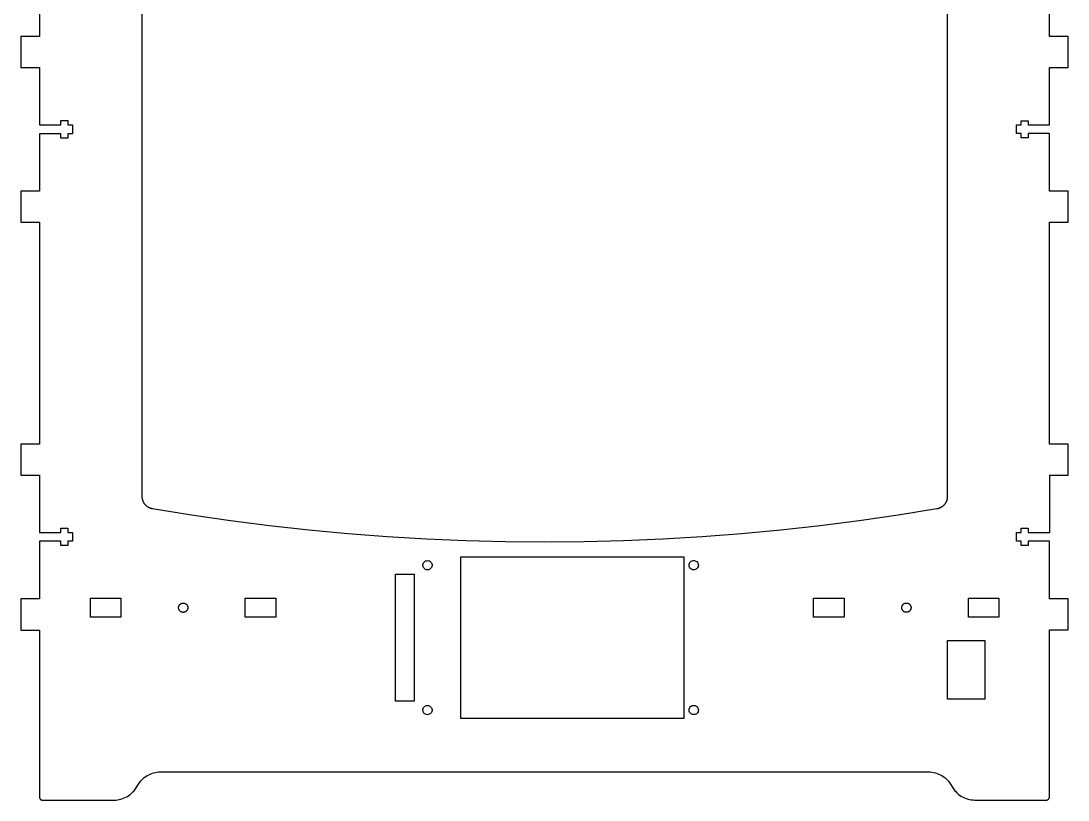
# Model space of a CAD drawing. Header units: metres. Extents: x -1 to 830, y 0 to 1551.
# Drawn here: x 20.3 to 358.5, y 0 to 251.7 of the extents above; entities that cross this region are included whole.
import ezdxf

# ---------------------------------------------------------------- set-up
doc = ezdxf.new("R2010")
doc.units = ezdxf.units.M

msp = doc.modelspace()

# ---------------------------------------------------------------- linework, layer by layer
for p, q in [((59.5, 98.0176), (59.5, 461.3)), ((319.5, 461.3), (319.5, 98.0176)), ((26.3076, 320.871), (26.3076, 246.707)), ((352.508, 246.707), (352.508, 320.871)), ((26.3076, 246.707), (20.3076, 246.707)), ((20.3076, 246.707), (20.3076, 236.734)), ((358.508, 246.707), (352.508, 246.707)), ((358.508, 236.734), (358.508, 246.707)), ((20.3076, 236.734), (26.3076, 236.734)), ((26.3076, 236.734), (26.3076, 218.136)), ((352.508, 218.136), (352.508, 236.734)), ((352.508, 236.734), (358.508, 236.734)), ((26.3076, 218.136), (33.2178, 218.135)), ((33.2178, 218.135), (33.2178, 219.535)), ((33.2178, 219.535), (35.417, 219.535)), ((35.417, 219.535), (35.418, 218.134)), ((35.418, 218.134), (36.918, 218.135)), ((36.918, 218.135), (36.9199, 215.309)), ((341.896, 218.135), (343.396, 218.136)), ((341.897, 215.336), (341.896, 218.135)), ((343.396, 218.136), (343.396, 219.509)), ((343.396, 219.509), (345.596, 219.509)), ((345.596, 219.509), (345.596, 218.136)), ((345.596, 218.136), (352.508, 218.136)), ((33.2197, 215.308), (26.3076, 215.308)), ((26.3076, 215.308), (26.3076, 196.705)), ((33.2197, 213.908), (33.2197, 215.308)), ((35.4209, 213.908), (33.2197, 213.908)), ((36.9199, 215.309), (35.4199, 215.308)), ((35.4199, 215.308), (35.4209, 213.908)), ((343.397, 215.337), (341.897, 215.336)), ((343.398, 213.936), (343.397, 215.337)), ((345.599, 213.936), (343.398, 213.936)), ((352.508, 215.335), (345.599, 215.336)), ((345.599, 215.336), (345.599, 213.936)), ((352.508, 196.705), (352.508, 215.335)), ((26.3076, 196.705), (20.3076, 196.705)), ((20.3076, 196.705), (20.3076, 186.732)), ((358.508, 196.705), (352.508, 196.705)), ((358.508, 186.732), (358.508, 196.705)), ((20.3076, 186.732), (26.3076, 186.732)), ((26.3076, 186.732), (26.3076, 115.002)), ((352.508, 115.002), (352.508, 186.732)), ((352.508, 186.732), (358.508, 186.732)), ((26.3076, 115.002), (20.3076, 115.002)), ((20.3076, 115.002), (20.3076, 105.002)), ((358.508, 115.002), (352.508, 115.002)), ((358.508, 105.002), (358.508, 115.002)), ((20.3076, 105.002), (26.3076, 105.002)), ((26.3076, 105.002), (26.3076, 86.4209)), ((352.596, 86.4199), (352.596, 105.002)), ((352.596, 105.002), (358.508, 105.002)), ((59.502, 97.8789), (59.5, 98.0176)), ((59.5059, 97.8105), (59.502, 97.8789)), ((59.5098, 97.7412), (59.5059, 97.8105)), ((59.5146, 97.6719), (59.5098, 97.7412)), ((59.5215, 97.6035), (59.5146, 97.6719)), ((59.5293, 97.5342), (59.5215, 97.6035)), ((59.5381, 97.4658), (59.5293, 97.5342)), ((59.5596, 97.3291), (59.5381, 97.4658)), ((59.5723, 97.2607), (59.5596, 97.3291)), ((59.5859, 97.1943), (59.5723, 97.2607)), ((59.6006, 97.126), (59.5859, 97.1943)), ((59.6338, 96.9912), (59.6006, 97.126)), ((59.6523, 96.9248), (59.6338, 96.9912)), ((59.6719, 96.8584), (59.6523, 96.9248)), ((59.6924, 96.792), (59.6719, 96.8584)), ((59.7139, 96.7266), (59.6924, 96.792)), ((59.7373, 96.6611), (59.7139, 96.7266)), ((59.7607, 96.5967), (59.7373, 96.6611)), ((59.7861, 96.5322), (59.7607, 96.5967)), ((59.8125, 96.4678), (59.7861, 96.5322)), ((59.8398, 96.4043), (59.8125, 96.4678)), ((59.8682, 96.3408), (59.8398, 96.4043)), ((59.8975, 96.2783), (59.8682, 96.3408)), ((59.96, 96.1553), (59.8975, 96.2783)), ((59.9932, 96.0938), (59.96, 96.1553)), ((60.0264, 96.0342), (59.9932, 96.0938)), ((60.0615, 95.9736), (60.0264, 96.0342)), ((60.1338, 95.8564), (60.0615, 95.9736)), ((60.1719, 95.7988), (60.1338, 95.8564)), ((60.2109, 95.7412), (60.1719, 95.7988)), ((60.251, 95.6846), (60.2109, 95.7412)), ((60.333, 95.5732), (60.251, 95.6846)), ((60.376, 95.5195), (60.333, 95.5732)), ((60.4199, 95.4658), (60.376, 95.5195)), ((60.5098, 95.3604), (60.4199, 95.4658)), ((60.6035, 95.2588), (60.5098, 95.3604)), ((60.6514, 95.209), (60.6035, 95.2588)), ((60.7012, 95.1602), (60.6514, 95.209)), ((60.751, 95.1123), (60.7012, 95.1602)), ((60.8525, 95.0186), (60.751, 95.1123)), ((60.958, 94.9287), (60.8525, 95.0186)), ((61.0117, 94.8857), (60.958, 94.9287)), ((61.0664, 94.8428), (61.0117, 94.8857)), ((61.1777, 94.7607), (61.0664, 94.8428)), ((61.2344, 94.7207), (61.1777, 94.7607)), ((61.3496, 94.6445), (61.2344, 94.7207)), ((317.766, 94.7207), (317.65, 94.6445)), ((317.822, 94.7607), (317.766, 94.7207)), ((317.934, 94.8428), (317.822, 94.7607)), ((317.988, 94.8857), (317.934, 94.8428)), ((318.042, 94.9287), (317.988, 94.8857)), ((318.147, 95.0186), (318.042, 94.9287)), ((318.249, 95.1123), (318.147, 95.0186)), ((318.299, 95.1602), (318.249, 95.1123)), ((318.349, 95.209), (318.299, 95.1602)), ((318.396, 95.2588), (318.349, 95.209)), ((318.49, 95.3604), (318.396, 95.2588)), ((318.58, 95.4658), (318.49, 95.3604)), ((318.624, 95.5195), (318.58, 95.4658)), ((318.667, 95.5732), (318.624, 95.5195)), ((318.749, 95.6846), (318.667, 95.5732)), ((318.789, 95.7412), (318.749, 95.6846)), ((318.828, 95.7988), (318.789, 95.7412)), ((318.866, 95.8564), (318.828, 95.7988)), ((318.938, 95.9736), (318.866, 95.8564)), ((318.974, 96.0342), (318.938, 95.9736)), ((319.007, 96.0938), (318.974, 96.0342)), ((319.04, 96.1553), (319.007, 96.0938)), ((319.103, 96.2783), (319.04, 96.1553)), ((319.132, 96.3408), (319.103, 96.2783)), ((319.188, 96.4678), (319.132, 96.3408)), ((319.239, 96.5967), (319.188, 96.4678)), ((319.263, 96.6611), (319.239, 96.5967)), ((319.286, 96.7266), (319.263, 96.6611)), ((319.308, 96.792), (319.286, 96.7266)), ((319.328, 96.8584), (319.308, 96.792)), ((319.348, 96.9248), (319.328, 96.8584)), ((319.366, 96.9912), (319.348, 96.9248)), ((319.399, 97.126), (319.366, 96.9912)), ((319.414, 97.1943), (319.399, 97.126)), ((319.428, 97.2607), (319.414, 97.1943)), ((319.44, 97.3291), (319.428, 97.2607)), ((319.462, 97.4658), (319.44, 97.3291)), ((319.471, 97.5342), (319.462, 97.4658)), ((319.479, 97.6035), (319.471, 97.5342)), ((319.485, 97.6719), (319.479, 97.6035)), ((319.49, 97.7412), (319.485, 97.6719)), ((319.494, 97.8105), (319.49, 97.7412)), ((319.498, 97.8789), (319.494, 97.8105)), ((319.5, 98.0176), (319.498, 97.8789)), ((61.4082, 94.6084), (61.3496, 94.6445)), ((61.4678, 94.5723), (61.4082, 94.6084)), ((61.5273, 94.5381), (61.4678, 94.5723)), ((61.5879, 94.5039), (61.5273, 94.5381)), ((61.6494, 94.4717), (61.5879, 94.5039)), ((61.7725, 94.4092), (61.6494, 94.4717)), ((61.8359, 94.3799), (61.7725, 94.4092)), ((61.8984, 94.3525), (61.8359, 94.3799)), ((61.9619, 94.3252), (61.8984, 94.3525)), ((62.0264, 94.2988), (61.9619, 94.3252)), ((62.0908, 94.2744), (62.0264, 94.2988)), ((62.1562, 94.25), (62.0908, 94.2744)), ((62.2217, 94.2275), (62.1562, 94.25)), ((62.2871, 94.2061), (62.2217, 94.2275)), ((62.3535, 94.1855), (62.2871, 94.2061)), ((62.4199, 94.166), (62.3535, 94.1855)), ((62.4863, 94.1484), (62.4199, 94.166)), ((62.5537, 94.1309), (62.4863, 94.1484)), ((62.6211, 94.1152), (62.5537, 94.1309)), ((62.6885, 94.1006), (62.6211, 94.1152)), ((62.7559, 94.0869), (62.6885, 94.1006)), ((62.8242, 94.0752), (62.7559, 94.0869)), ((75.3877, 92.0312), (62.8242, 94.0752)), ((87.9844, 90.2021), (75.3877, 92.0312)), ((303.612, 92.0312), (291.016, 90.2021)), ((316.176, 94.0752), (303.612, 92.0312)), ((316.244, 94.0869), (316.176, 94.0752)), ((316.312, 94.1006), (316.244, 94.0869)), ((316.379, 94.1152), (316.312, 94.1006)), ((316.446, 94.1309), (316.379, 94.1152)), ((316.514, 94.1484), (316.446, 94.1309)), ((316.58, 94.166), (316.514, 94.1484)), ((316.646, 94.1855), (316.58, 94.166)), ((316.713, 94.2061), (316.646, 94.1855)), ((316.778, 94.2275), (316.713, 94.2061)), ((316.844, 94.25), (316.778, 94.2275)), ((316.909, 94.2744), (316.844, 94.25)), ((316.974, 94.2988), (316.909, 94.2744)), ((317.038, 94.3252), (316.974, 94.2988)), ((317.102, 94.3525), (317.038, 94.3252)), ((317.164, 94.3799), (317.102, 94.3525)), ((317.228, 94.4092), (317.164, 94.3799)), ((317.351, 94.4717), (317.228, 94.4092)), ((317.412, 94.5039), (317.351, 94.4717)), ((317.473, 94.5381), (317.412, 94.5039)), ((317.532, 94.5723), (317.473, 94.5381)), ((317.592, 94.6084), (317.532, 94.5723)), ((317.65, 94.6445), (317.592, 94.6084)), ((100.609, 88.5859), (87.9844, 90.2021)), ((113.261, 87.1846), (100.609, 88.5859)), ((278.391, 88.5859), (265.739, 87.1846)), ((291.016, 90.2021), (278.391, 88.5859)), ((26.3076, 86.4209), (33.2178, 86.4199)), ((33.2178, 86.4199), (33.2178, 87.8193)), ((33.2178, 87.8193), (35.417, 87.8193)), ((35.417, 87.8193), (35.418, 86.4189)), ((35.418, 86.4189), (36.918, 86.4199)), ((36.918, 86.4199), (36.9199, 83.6201)), ((125.934, 85.998), (113.261, 87.1846)), ((138.625, 85.0273), (125.934, 85.998)), ((151.331, 84.2715), (138.625, 85.0273)), ((240.375, 85.0273), (227.669, 84.2715)), ((253.066, 85.998), (240.375, 85.0273)), ((265.739, 87.1846), (253.066, 85.998)), ((341.896, 86.4189), (343.396, 86.4199)), ((341.897, 83.6201), (341.896, 86.4189)), ((343.396, 86.4199), (343.396, 87.8203)), ((343.396, 87.8203), (345.596, 87.8203)), ((345.596, 87.8203), (345.596, 86.4199)), ((345.596, 86.4199), (352.596, 86.4199)), ((33.2197, 83.6201), (26.3076, 83.6201)), ((26.3076, 83.6201), (26.3076, 65.0117)), ((33.2197, 82.2197), (33.2197, 83.6201)), ((35.4209, 82.2197), (33.2197, 82.2197)), ((36.9199, 83.6201), (35.4199, 83.6191)), ((35.4199, 83.6191), (35.4209, 82.2197)), ((164.048, 83.7314), (151.331, 84.2715)), ((176.772, 83.4082), (164.048, 83.7314)), ((189.5, 83.2998), (176.772, 83.4082)), ((202.228, 83.4082), (189.5, 83.2998)), ((214.952, 83.7314), (202.228, 83.4082)), ((227.669, 84.2715), (214.952, 83.7314)), ((343.397, 83.6211), (341.897, 83.6201)), ((343.398, 82.2197), (343.397, 83.6211)), ((345.599, 82.2197), (343.398, 82.2197)), ((352.508, 83.6191), (345.599, 83.6201)), ((345.599, 83.6201), (345.599, 82.2197)), ((352.508, 65.0117), (352.508, 83.6191)), ((162.408, 26.3623), (162.408, 78.5625)), ((162.408, 78.5625), (234.358, 78.5625)), ((234.358, 78.5625), (234.358, 26.3623)), ((150.116, 76.0186), (150.182, 76.3252)), ((150.116, 75.7051), (150.116, 76.0186)), ((150.182, 75.3984), (150.116, 75.7051)), ((150.182, 76.3252), (150.309, 76.6113)), ((150.31, 75.1113), (150.182, 75.3984)), ((150.309, 76.6113), (150.493, 76.8652)), ((150.494, 74.8584), (150.31, 75.1113)), ((150.493, 76.8652), (150.726, 77.0752)), ((150.727, 74.6484), (150.494, 74.8584)), ((150.726, 77.0752), (150.997, 77.2324)), ((150.999, 74.4912), (150.727, 74.6484)), ((150.997, 77.2324), (151.295, 77.3291)), ((151.297, 74.3945), (150.999, 74.4912)), ((151.295, 77.3291), (151.607, 77.3623)), ((151.607, 77.3623), (151.919, 77.3291)), ((151.919, 77.3291), (152.218, 77.2324)), ((152.219, 74.4922), (151.921, 74.3955)), ((152.218, 77.2324), (152.489, 77.0762)), ((152.49, 74.6494), (152.219, 74.4922)), ((152.489, 77.0762), (152.723, 76.8662)), ((152.724, 74.8594), (152.49, 74.6494)), ((152.723, 76.8662), (152.906, 76.6133)), ((152.907, 75.1133), (152.724, 74.8594)), ((152.906, 76.6133), (153.034, 76.3262)), ((153.035, 75.3994), (152.907, 75.1133)), ((153.034, 76.3262), (153.1, 76.0195)), ((153.1, 75.7061), (153.035, 75.3994)), ((153.1, 76.0195), (153.1, 75.7061)), ((236.108, 75.8115), (236.131, 76.124)), ((236.152, 75.501), (236.108, 75.8115)), ((236.131, 76.124), (236.218, 76.4258)), ((236.259, 75.2061), (236.152, 75.501)), ((236.218, 76.4258), (236.365, 76.7021)), ((236.425, 74.9395), (236.259, 75.2061)), ((236.365, 76.7021), (236.567, 76.9424)), ((236.643, 74.7139), (236.425, 74.9395)), ((236.567, 76.9424), (236.814, 77.1348)), ((236.902, 74.5381), (236.643, 74.7139)), ((236.814, 77.1348), (237.097, 77.2725)), ((237.193, 74.4209), (236.902, 74.5381)), ((237.097, 77.2725), (237.4, 77.3477)), ((237.502, 74.3662), (237.193, 74.4209)), ((237.4, 77.3477), (237.714, 77.3584)), ((237.714, 77.3584), (238.022, 77.3037)), ((238.12, 74.4521), (237.815, 74.377)), ((238.022, 77.3037), (238.313, 77.1855)), ((238.401, 74.5898), (238.12, 74.4521)), ((238.313, 77.1855), (238.573, 77.0107)), ((238.649, 74.7822), (238.401, 74.5898)), ((238.573, 77.0107), (238.791, 76.7842)), ((238.851, 75.0225), (238.649, 74.7822)), ((238.791, 76.7842), (238.957, 76.5186)), ((238.998, 75.2988), (238.851, 75.0225)), ((238.957, 76.5186), (239.063, 76.2236)), ((239.085, 75.6006), (238.998, 75.2988)), ((239.063, 76.2236), (239.107, 75.9131)), ((239.107, 75.9131), (239.085, 75.6006)), ((141.308, 31.9619), (141.308, 72.9619)), ((141.308, 72.9619), (147.308, 72.9619)), ((147.308, 72.9619), (147.308, 31.9619)), ((151.608, 74.3623), (151.297, 74.3945)), ((151.921, 74.3955), (151.608, 74.3623)), ((237.815, 74.377), (237.502, 74.3662)), ((26.3076, 65.0117), (20.3076, 65.0117)), ((20.3076, 65.0117), (20.3076, 54.9189)), ((42.7637, 59.0625), (42.7637, 65.2617)), ((42.7637, 65.2617), (52.6133, 65.2617)), ((52.6133, 65.2617), (52.6133, 59.0625)), ((92.7637, 59.0625), (92.7637, 65.2617)), ((92.7637, 65.2617), (102.613, 65.2617)), ((102.613, 65.2617), (102.613, 59.0625)), ((276.329, 59.0625), (276.329, 65.2617)), ((276.329, 65.2617), (286.178, 65.2617)), ((286.178, 65.2617), (286.178, 59.0625)), ((326.329, 59.0625), (326.329, 65.2617)), ((326.329, 65.2617), (336.178, 65.2617)), ((336.178, 65.2617), (336.178, 59.0625)), ((358.508, 65.0117), (352.508, 65.0117)), ((358.508, 55.0117), (358.508, 65.0117)), ((71.2119, 62.1309), (71.2148, 62.2285)), ((71.2148, 62.0322), (71.2119, 62.1309)), ((71.2148, 62.2285), (71.2246, 62.3262)), ((71.2246, 61.9346), (71.2148, 62.0322)), ((71.2246, 62.3262), (71.2402, 62.4229)), ((71.2402, 61.8379), (71.2246, 61.9346)), ((71.2402, 62.4229), (71.2627, 62.5186)), ((71.2627, 61.7422), (71.2402, 61.8379)), ((71.2627, 62.5186), (71.291, 62.6123)), ((71.291, 61.6484), (71.2627, 61.7422)), ((71.291, 62.6123), (71.3262, 62.7041)), ((71.3262, 61.5566), (71.291, 61.6484)), ((71.3262, 62.7041), (71.3662, 62.7939)), ((71.3662, 61.4668), (71.3262, 61.5566)), ((71.3662, 62.7939), (71.4131, 62.8809)), ((71.4131, 61.3809), (71.3662, 61.4668)), ((71.4131, 62.8809), (71.4648, 62.9639)), ((71.4648, 61.2969), (71.4131, 61.3809)), ((71.4648, 62.9639), (71.5215, 63.0439)), ((71.5215, 61.2168), (71.4648, 61.2969)), ((71.5215, 63.0439), (71.584, 63.1191)), ((71.584, 61.1416), (71.5215, 61.2168)), ((71.584, 63.1191), (71.6514, 63.1914)), ((71.6514, 61.0693), (71.584, 61.1416)), ((71.6514, 63.1914), (71.7227, 63.2578)), ((71.7227, 61.0029), (71.6514, 61.0693)), ((71.7227, 63.2578), (71.7988, 63.3203)), ((71.7988, 60.9404), (71.7227, 61.0029)), ((71.7988, 63.3203), (71.8779, 63.3779)), ((71.8779, 60.8828), (71.7988, 60.9404)), ((71.8779, 63.3779), (71.9619, 63.4297)), ((71.9619, 60.8311), (71.8779, 60.8828)), ((71.9619, 63.4297), (72.0479, 63.4756)), ((72.0479, 63.4756), (72.1377, 63.5166)), ((72.1377, 63.5166), (72.2295, 63.5508)), ((72.2295, 63.5508), (72.3232, 63.5791)), ((72.3232, 63.5791), (72.4189, 63.6016)), ((72.4189, 63.6016), (72.5156, 63.6172)), ((72.5156, 63.6172), (72.6133, 63.627)), ((72.6133, 63.627), (72.7119, 63.6309)), ((72.7119, 63.6309), (72.8096, 63.627)), ((72.8096, 63.627), (72.9072, 63.6172)), ((72.9072, 63.6172), (73.0039, 63.6016)), ((73.0039, 63.6016), (73.0996, 63.5791)), ((73.0996, 63.5791), (73.1943, 63.5508)), ((73.1943, 63.5508), (73.2861, 63.5166)), ((73.2861, 63.5166), (73.375, 63.4756)), ((73.375, 63.4756), (73.4619, 63.4297)), ((73.4619, 63.4297), (73.5449, 63.3779)), ((73.5449, 60.8828), (73.4619, 60.8311)), ((73.5449, 63.3779), (73.625, 63.3203)), ((73.625, 60.9404), (73.5449, 60.8828)), ((73.625, 63.3203), (73.7012, 63.2578)), ((73.7012, 61.0029), (73.625, 60.9404)), ((73.7012, 63.2578), (73.7725, 63.1914)), ((73.7725, 61.0693), (73.7012, 61.0029)), ((73.7725, 63.1914), (73.8398, 63.1191)), ((73.8398, 61.1416), (73.7725, 61.0693)), ((73.8398, 63.1191), (73.9014, 63.0439)), ((73.9014, 61.2168), (73.8398, 61.1416)), ((73.9014, 63.0439), (73.959, 62.9639)), ((73.959, 61.2969), (73.9014, 61.2168)), ((73.959, 62.9639), (74.0107, 62.8809)), ((74.0107, 61.3809), (73.959, 61.2969)), ((74.0107, 62.8809), (74.0566, 62.7939)), ((74.0566, 61.4668), (74.0107, 61.3809)), ((74.0566, 62.7939), (74.0977, 62.7041)), ((74.0977, 61.5566), (74.0566, 61.4668)), ((74.0977, 62.7041), (74.1318, 62.6123)), ((74.1318, 61.6484), (74.0977, 61.5566)), ((74.1318, 62.6123), (74.1602, 62.5186)), ((74.1602, 61.7422), (74.1318, 61.6484)), ((74.1602, 62.5186), (74.1826, 62.4229)), ((74.1826, 61.8379), (74.1602, 61.7422)), ((74.1826, 62.4229), (74.1992, 62.3262)), ((74.1992, 61.9346), (74.1826, 61.8379)), ((74.1992, 62.3262), (74.208, 62.2285)), ((74.208, 62.0322), (74.1992, 61.9346)), ((74.208, 62.2285), (74.2119, 62.1309)), ((74.2119, 62.1309), (74.208, 62.0322)), ((304.802, 62.1416), (304.805, 62.2393)), ((304.805, 62.0439), (304.802, 62.1416)), ((304.805, 62.2393), (304.814, 62.3369)), ((304.814, 61.9453), (304.805, 62.0439)), ((304.814, 62.3369), (304.83, 62.4346)), ((304.83, 61.8486), (304.814, 61.9453)), ((304.83, 62.4346), (304.853, 62.5303)), ((304.853, 61.7529), (304.83, 61.8486)), ((304.853, 62.5303), (304.881, 62.624)), ((304.881, 61.6592), (304.853, 61.7529)), ((304.881, 62.624), (304.916, 62.7158)), ((304.916, 61.5674), (304.881, 61.6592)), ((304.916, 62.7158), (304.956, 62.8047)), ((304.956, 61.4785), (304.916, 61.5674)), ((304.956, 62.8047), (305.003, 62.8916)), ((305.003, 61.3916), (304.956, 61.4785)), ((305.003, 62.8916), (305.055, 62.9746)), ((305.055, 61.3086), (305.003, 61.3916)), ((305.055, 62.9746), (305.111, 63.0547)), ((305.111, 61.2285), (305.055, 61.3086)), ((305.111, 63.0547), (305.174, 63.1309)), ((305.174, 61.1523), (305.111, 61.2285)), ((305.174, 63.1309), (305.241, 63.2021)), ((305.241, 61.0811), (305.174, 61.1523)), ((305.241, 63.2021), (305.312, 63.2695)), ((305.312, 61.0137), (305.241, 61.0811)), ((305.312, 63.2695), (305.389, 63.332)), ((305.389, 60.9512), (305.312, 61.0137)), ((305.389, 63.332), (305.469, 63.3887)), ((305.469, 60.8945), (305.389, 60.9512)), ((305.469, 63.3887), (305.552, 63.4404)), ((305.552, 60.8428), (305.469, 60.8945)), ((305.552, 63.4404), (305.639, 63.4873)), ((305.639, 63.4873), (305.728, 63.5273)), ((305.728, 63.5273), (305.819, 63.5615)), ((305.819, 63.5615), (305.913, 63.5908)), ((305.913, 63.5908), (306.009, 63.6123)), ((306.009, 63.6123), (306.105, 63.6289)), ((306.105, 63.6289), (306.203, 63.6387)), ((306.203, 63.6387), (306.302, 63.6416)), ((306.302, 63.6416), (306.399, 63.6387)), ((306.399, 63.6387), (306.497, 63.6289)), ((306.497, 63.6289), (306.595, 63.6123)), ((306.595, 63.6123), (306.689, 63.5908)), ((306.689, 63.5908), (306.784, 63.5615)), ((306.784, 63.5615), (306.876, 63.5273)), ((306.876, 63.5273), (306.965, 63.4873)), ((306.965, 63.4873), (307.052, 63.4404)), ((307.052, 63.4404), (307.135, 63.3887)), ((307.135, 60.8945), (307.052, 60.8428)), ((307.135, 63.3887), (307.215, 63.332)), ((307.215, 60.9512), (307.135, 60.8945)), ((307.215, 63.332), (307.291, 63.2695)), ((307.291, 61.0137), (307.215, 60.9512)), ((307.291, 63.2695), (307.362, 63.2021)), ((307.362, 61.0811), (307.291, 61.0137)), ((307.362, 63.2021), (307.43, 63.1309)), ((307.43, 61.1523), (307.362, 61.0811)), ((307.43, 63.1309), (307.491, 63.0547)), ((307.491, 61.2285), (307.43, 61.1523)), ((307.491, 63.0547), (307.549, 62.9746)), ((307.549, 61.3086), (307.491, 61.2285)), ((307.549, 62.9746), (307.601, 62.8916)), ((307.601, 61.3916), (307.549, 61.3086)), ((307.601, 62.8916), (307.646, 62.8047)), ((307.646, 61.4785), (307.601, 61.3916)), ((307.646, 62.8047), (307.688, 62.7158)), ((307.688, 61.5674), (307.646, 61.4785)), ((307.688, 62.7158), (307.722, 62.624)), ((307.722, 61.6592), (307.688, 61.5674)), ((307.722, 62.624), (307.751, 62.5303)), ((307.751, 61.7529), (307.722, 61.6592)), ((307.751, 62.5303), (307.772, 62.4346)), ((307.772, 61.8486), (307.751, 61.7529)), ((307.772, 62.4346), (307.789, 62.3369)), ((307.789, 61.9453), (307.772, 61.8486)), ((307.789, 62.3369), (307.799, 62.2393)), ((307.799, 62.0439), (307.789, 61.9453)), ((307.799, 62.2393), (307.802, 62.1416)), ((307.802, 62.1416), (307.799, 62.0439)), ((52.6133, 59.0625), (42.7637, 59.0625)), ((72.0479, 60.7852), (71.9619, 60.8311)), ((72.1377, 60.7441), (72.0479, 60.7852)), ((72.2295, 60.71), (72.1377, 60.7441)), ((72.3232, 60.6816), (72.2295, 60.71)), ((72.4189, 60.6592), (72.3232, 60.6816)), ((72.5156, 60.6436), (72.4189, 60.6592)), ((72.6133, 60.6338), (72.5156, 60.6436)), ((72.7119, 60.6309), (72.6133, 60.6338)), ((72.8096, 60.6338), (72.7119, 60.6309)), ((72.9072, 60.6436), (72.8096, 60.6338)), ((73.0039, 60.6592), (72.9072, 60.6436)), ((73.0996, 60.6816), (73.0039, 60.6592)), ((73.1943, 60.71), (73.0996, 60.6816)), ((73.2861, 60.7441), (73.1943, 60.71)), ((73.375, 60.7852), (73.2861, 60.7441)), ((73.4619, 60.8311), (73.375, 60.7852)), ((102.613, 59.0625), (92.7637, 59.0625)), ((286.178, 59.0625), (276.329, 59.0625)), ((305.639, 60.7959), (305.552, 60.8428)), ((305.728, 60.7559), (305.639, 60.7959)), ((305.819, 60.7207), (305.728, 60.7559)), ((305.913, 60.6924), (305.819, 60.7207)), ((306.009, 60.6699), (305.913, 60.6924)), ((306.105, 60.6543), (306.009, 60.6699)), ((306.203, 60.6445), (306.105, 60.6543)), ((306.302, 60.6416), (306.203, 60.6445)), ((306.399, 60.6445), (306.302, 60.6416)), ((306.497, 60.6543), (306.399, 60.6445)), ((306.595, 60.6699), (306.497, 60.6543)), ((306.689, 60.6924), (306.595, 60.6699)), ((306.784, 60.7207), (306.689, 60.6924)), ((306.876, 60.7559), (306.784, 60.7207)), ((306.965, 60.7959), (306.876, 60.7559)), ((307.052, 60.8428), (306.965, 60.7959)), ((336.178, 59.0625), (326.329, 59.0625)), ((20.3076, 54.9189), (26.3076, 54.9189)), ((26.3076, 54.9189), (26.3076, 0.9043)), ((352.508, 0.96973), (352.508, 55.0117)), ((352.508, 55.0117), (358.508, 55.0117)), ((319.596, 32.5625), (319.596, 51.5625)), ((319.596, 51.5625), (331.596, 51.5625)), ((331.596, 51.5625), (331.596, 32.5625)), ((147.308, 31.9619), (141.308, 31.9619)), ((150.754, 30.2949), (151.029, 30.4463)), ((151.029, 30.4463), (151.329, 30.5361)), ((151.329, 30.5361), (151.642, 30.5615)), ((151.642, 30.5615), (151.953, 30.5225)), ((151.953, 30.5225), (152.249, 30.418)), ((236.828, 30.3438), (237.112, 30.4775)), ((237.112, 30.4775), (237.417, 30.5498)), ((237.417, 30.5498), (237.73, 30.5576)), ((237.73, 30.5576), (238.039, 30.499)), ((238.039, 30.499), (238.328, 30.3779)), ((331.596, 32.5625), (319.596, 32.5625)), ((150.113, 28.9385), (150.12, 29.252)), ((150.171, 28.6309), (150.113, 28.9385)), ((150.12, 29.252), (150.192, 29.5576)), ((150.292, 28.3418), (150.171, 28.6309)), ((150.192, 29.5576), (150.326, 29.8408)), ((150.471, 28.084), (150.292, 28.3418)), ((150.326, 29.8408), (150.516, 30.0908)), ((150.699, 27.8691), (150.471, 28.084)), ((150.516, 30.0908), (150.754, 30.2949)), ((150.967, 27.7061), (150.699, 27.8691)), ((151.264, 27.6025), (150.967, 27.7061)), ((151.574, 27.5625), (151.264, 27.6025)), ((151.887, 27.5879), (151.574, 27.5625)), ((152.188, 27.6787), (151.887, 27.5879)), ((152.462, 27.8291), (152.188, 27.6787)), ((152.249, 30.418), (152.517, 30.2559)), ((152.7, 28.0342), (152.462, 27.8291)), ((152.517, 30.2559), (152.745, 30.041)), ((152.89, 28.2832), (152.7, 28.0342)), ((152.745, 30.041), (152.924, 29.7832)), ((153.023, 28.5664), (152.89, 28.2832)), ((152.924, 29.7832), (153.045, 29.4932)), ((153.096, 28.8721), (153.023, 28.5664)), ((153.045, 29.4932), (153.103, 29.1855)), ((153.103, 29.1855), (153.096, 28.8721)), ((236.108, 29.0283), (236.134, 29.3408)), ((236.148, 28.7168), (236.108, 29.0283)), ((236.134, 29.3408), (236.224, 29.6406)), ((236.252, 28.4209), (236.148, 28.7168)), ((236.224, 29.6406), (236.375, 29.916)), ((236.415, 28.1533), (236.252, 28.4209)), ((236.375, 29.916), (236.579, 30.1533)), ((236.63, 27.9248), (236.415, 28.1533)), ((236.579, 30.1533), (236.828, 30.3438)), ((236.888, 27.7461), (236.63, 27.9248)), ((237.178, 27.625), (236.888, 27.7461)), ((237.485, 27.5674), (237.178, 27.625)), ((237.799, 27.5742), (237.485, 27.5674)), ((238.104, 27.6465), (237.799, 27.5742)), ((238.388, 27.7803), (238.104, 27.6465)), ((238.328, 30.3779), (238.586, 30.1992)), ((238.637, 27.9707), (238.388, 27.7803)), ((238.586, 30.1992), (238.801, 29.9717)), ((238.842, 28.209), (238.637, 27.9707)), ((238.801, 29.9717), (238.964, 29.7031)), ((238.992, 28.4834), (238.842, 28.209)), ((238.964, 29.7031), (239.067, 29.4072)), ((239.082, 28.7842), (238.992, 28.4834)), ((239.067, 29.4072), (239.107, 29.0967)), ((239.107, 29.0967), (239.082, 28.7842)), ((234.358, 26.3623), (162.408, 26.3623)), ((59.2939, 6.4502), (59.7021, 6.84863)), ((59.7021, 6.84863), (60.1367, 7.21777)), ((60.1367, 7.21777), (60.5957, 7.55762)), ((60.5957, 7.55762), (61.0752, 7.86523)), ((61.0752, 7.86523), (61.5752, 8.14062)), ((61.5752, 8.14062), (62.0918, 8.38184)), ((62.0918, 8.38184), (62.624, 8.58789)), ((62.624, 8.58789), (63.1689, 8.75781)), ((63.1689, 8.75781), (63.7236, 8.89062)), ((63.7236, 8.89062), (64.2861, 8.98535)), ((64.2861, 8.98535), (64.8535, 9.04297)), ((64.8535, 9.04297), (65.4238, 9.0625)), ((65.4238, 9.0625), (313.393, 9.0625)), ((313.393, 9.0625), (313.962, 9.04297)), ((313.962, 9.04297), (314.53, 8.98535)), ((314.53, 8.98535), (315.093, 8.89062)), ((315.093, 8.89062), (315.647, 8.75781)), ((315.647, 8.75781), (316.191, 8.58789)), ((316.191, 8.58789), (316.724, 8.38184)), ((316.724, 8.38184), (317.241, 8.14062)), ((317.241, 8.14062), (317.74, 7.86523)), ((317.74, 7.86523), (318.221, 7.55762)), ((318.221, 7.55762), (318.679, 7.21777)), ((318.679, 7.21777), (319.113, 6.84863)), ((319.113, 6.84863), (319.522, 6.4502)), ((56.8555, 3.00586), (58.9121, 6.02539)), ((58.9121, 6.02539), (59.2939, 6.4502)), ((319.522, 6.4502), (319.903, 6.02539)), ((319.903, 6.02539), (321.96, 3.00586)), ((26.3076, 0.9043), (26.3105, 0.83887)), ((26.3105, 0.83887), (26.3193, 0.77441)), ((26.3193, 0.77441), (26.332, 0.70996)), ((26.332, 0.70996), (26.3486, 0.64746)), ((26.3486, 0.64746), (26.3691, 0.58496)), ((26.3691, 0.58496), (26.3945, 0.52539)), ((26.3945, 0.52539), (26.4238, 0.4668)), ((26.4238, 0.4668), (26.458, 0.41016)), ((26.458, 0.41016), (26.4941, 0.35645)), ((26.4941, 0.35645), (26.5352, 0.30566)), ((26.5352, 0.30566), (26.5791, 0.25684)), ((26.5791, 0.25684), (26.627, 0.21191)), ((26.627, 0.21191), (26.6768, 0.16992)), ((26.6768, 0.16992), (26.7295, 0.13184)), ((26.7295, 0.13184), (26.7852, 0.09766)), ((26.7852, 0.09766), (26.8428, 0.06641)), ((26.8428, 0.06641), (26.9023, 0.04004)), ((26.9023, 0.04004), (26.9639, 0.01758)), ((26.9639, 0.01758), (27.0264, -0.00098)), ((50.9141, -0.01074), (51.4824, 0.04688)), ((51.4824, 0.04688), (52.0449, 0.1416)), ((52.0449, 0.1416), (52.5996, 0.27441)), ((52.5996, 0.27441), (53.1445, 0.44434)), ((53.1445, 0.44434), (53.6758, 0.65039)), ((53.6758, 0.65039), (54.1934, 0.8916)), ((54.1934, 0.8916), (54.6924, 1.16602)), ((54.6924, 1.16602), (55.1729, 1.47461)), ((55.1729, 1.47461), (55.6309, 1.81445)), ((55.6309, 1.81445), (56.0654, 2.18359)), ((56.0654, 2.18359), (56.4746, 2.58203)), ((56.4746, 2.58203), (56.8555, 3.00586)), ((321.96, 3.00586), (322.335, 2.58496)), ((322.335, 2.58496), (322.737, 2.18848)), ((322.737, 2.18848), (323.165, 1.82129)), ((323.165, 1.82129), (323.616, 1.48242)), ((323.616, 1.48242), (324.09, 1.17578)), ((324.09, 1.17578), (324.582, 0.90137)), ((324.582, 0.90137), (325.093, 0.66016)), ((325.093, 0.66016), (325.617, 0.45312)), ((325.617, 0.45312), (326.155, 0.2832)), ((326.155, 0.2832), (326.703, 0.14844)), ((326.703, 0.14844), (327.259, 0.05176)), ((327.259, 0.05176), (327.82, -0.00781)), ((351.703, -0.00293), (351.772, 0.01562)), ((351.772, 0.01562), (351.84, 0.03906)), ((351.84, 0.03906), (351.905, 0.06641)), ((351.905, 0.06641), (351.969, 0.09863)), ((351.969, 0.09863), (352.03, 0.13574)), ((352.03, 0.13574), (352.089, 0.17676)), ((352.089, 0.17676), (352.145, 0.2207)), ((352.145, 0.2207), (352.197, 0.26953)), ((352.197, 0.26953), (352.246, 0.32129)), ((352.246, 0.32129), (352.292, 0.37598)), ((352.292, 0.37598), (352.333, 0.43359)), ((352.333, 0.43359), (352.371, 0.49414)), ((352.371, 0.49414), (352.404, 0.55762)), ((352.404, 0.55762), (352.433, 0.62305)), ((352.433, 0.62305), (352.457, 0.68945)), ((352.457, 0.68945), (352.478, 0.75879)), ((352.478, 0.75879), (352.492, 0.82812)), ((352.492, 0.82812), (352.503, 0.89844)), ((352.503, 0.89844), (352.508, 0.96973)), ((27.0264, -0.00098), (27.0898, -0.01562)), ((27.0898, -0.01562), (27.1553, -0.02441)), ((27.1553, -0.02441), (27.2197, -0.03027)), ((27.2197, -0.03027), (50.3447, -0.03027)), ((50.3447, -0.03027), (50.9141, -0.01074)), ((327.82, -0.00781), (328.384, -0.03027)), ((328.384, -0.03027), (351.491, -0.03027)), ((351.491, -0.03027), (351.562, -0.02637)), ((351.562, -0.02637), (351.634, -0.01758)), ((351.634, -0.01758), (351.703, -0.00293))]:
    msp.add_line(p, q)

doc.saveas('drawing.dxf')
